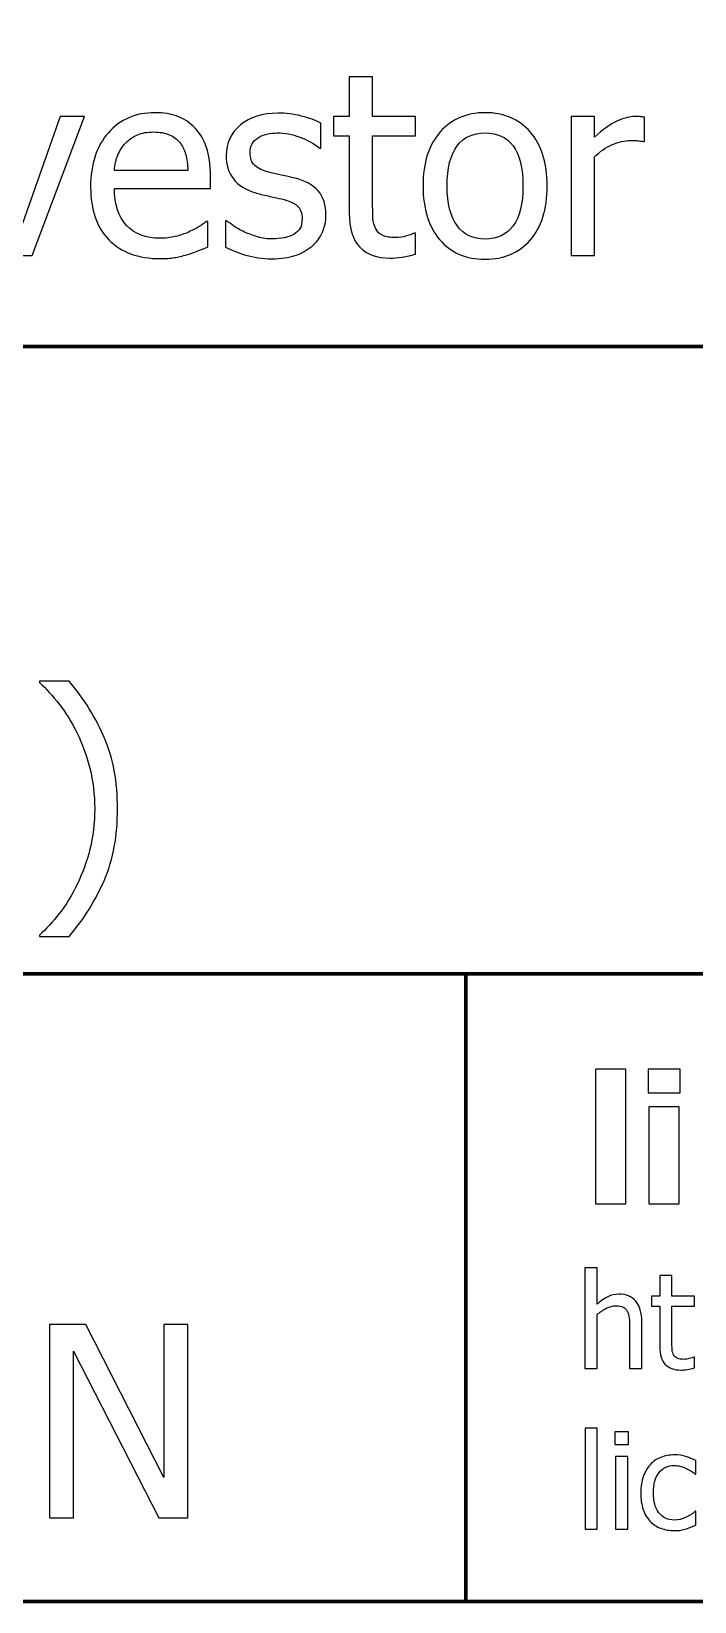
# Model space of a CAD drawing. Header units: centimetres. Extents: x -14.3 to 14.3, y -10 to 9.9.
# Drawn here: x 7.108 to 8.165, y -10 to -7.498 of the extents above; entities that cross this region are included whole.
import ezdxf

# ---------------------------------------------------------------- set-up
doc = ezdxf.new("R2010")
doc.units = ezdxf.units.CM
doc.header["$MEASUREMENT"] = 0
doc.layers.add('Layer 1', color=7, linetype='Continuous')

msp = doc.modelspace()

# ---------------------------------------------------------------- linework, layer by layer
at = {"layer": 'Layer 1', "color": 250, "lineweight": 70}
for points in [[(-14.3, -9), (-14.3, -9), (-14.3, 8.9), (-14.3, 8.9), (-14.3, 8.9), (-14.3, 9.45219), (-13.85219, 9.9), (-13.3, 9.9), (-13.3, 9.9), (-13.3, 9.9), (13.3, 9.9), (13.3, 9.9), (13.3, 9.9), (13.85219, 9.9), (14.3, 9.45219), (14.3, 8.9), (14.3, 8.9), (14.3, 8.9), (14.3, -9), (14.3, -9), (14.3, -9), (14.3, -9.55219), (13.85219, -10), (13.3, -10), (13.3, -10), (13.3, -10), (-13.3, -10), (-13.3, -10), (-13.3, -10), (-13.85219, -10), (-14.3, -9.55219), (-14.3, -9)], [(2.3, -10), (2.3, -10), (2.3, -7), (2.3, -7), (2.3, -7), (2.3, -6.44781), (2.74781, -6), (3.3, -6), (3.3, -6), (3.3, -6), (14.3, -6), (14.3, -6), (14.3, -6), (14.3, -6), (14.3, -7), (14.3, -7), (14.3, -7), (14.3, -7), (14.3, -9), (14.3, -9), (14.3, -9), (14.3, -9.55219), (13.85219, -10), (13.3, -10), (13.3, -10), (13.3, -10), (3.3, -10), (3.3, -10), (3.3, -10), (3.3, -10), (2.3, -10), (2.3, -10)]]:
    msp.add_open_spline(points, degree=3, knots=[0, 0, 0, 0, 0.125, 0.125, 0.125, 0.125, 0.25, 0.25, 0.25, 0.25, 0.375, 0.375, 0.375, 0.375, 0.5, 0.5, 0.5, 0.5, 0.625, 0.625, 0.625, 0.625, 0.75, 0.75, 0.75, 0.75, 0.875, 0.875, 0.875, 0.875, 1, 1, 1, 1], dxfattribs=at)
at = {"layer": 'Layer 1', "color": 250}
for points, knots in [([(7.67871, -7.85939), (7.65836, -7.85939), (7.64253, -7.85364), (7.63117, -7.84208), (7.63117, -7.84208), (7.61981, -7.83052), (7.61413, -7.81226), (7.61413, -7.78731), (7.61413, -7.78731), (7.61413, -7.78731), (7.61413, -7.66472), (7.61413, -7.66472), (7.61413, -7.66472), (7.61413, -7.66472), (7.58898, -7.66472), (7.58898, -7.66472), (7.58898, -7.66472), (7.58898, -7.66472), (7.58898, -7.63382), (7.58898, -7.63382), (7.58898, -7.63382), (7.58898, -7.63382), (7.61413, -7.63382), (7.61413, -7.63382), (7.61413, -7.63382), (7.61413, -7.63382), (7.61413, -7.57027), (7.61413, -7.57027), (7.61413, -7.57027), (7.61413, -7.57027), (7.65139, -7.57027), (7.65139, -7.57027), (7.65139, -7.57027), (7.65139, -7.57027), (7.65139, -7.63382), (7.65139, -7.63382), (7.65139, -7.63382), (7.65139, -7.63382), (7.71988, -7.63382), (7.71988, -7.63382), (7.71988, -7.63382), (7.71988, -7.63382), (7.71988, -7.66472), (7.71988, -7.66472), (7.71988, -7.66472), (7.71988, -7.66472), (7.65139, -7.66472), (7.65139, -7.66472), (7.65139, -7.66472), (7.65139, -7.66472), (7.65139, -7.76987), (7.65139, -7.76987), (7.65139, -7.76987), (7.65139, -7.78109), (7.65159, -7.78974), (7.652, -7.79583), (7.652, -7.79583), (7.65241, -7.80191), (7.65389, -7.80759), (7.65653, -7.81287), (7.65653, -7.81287), (7.65876, -7.81747), (7.66241, -7.82098), (7.66742, -7.82328), (7.66742, -7.82328), (7.67242, -7.82558), (7.67925, -7.82673), (7.68784, -7.82673), (7.68784, -7.82673), (7.69385, -7.82673), (7.69974, -7.82585), (7.70542, -7.82409), (7.70542, -7.82409), (7.71109, -7.82227), (7.71522, -7.82078), (7.71772, -7.81963), (7.71772, -7.81963), (7.71772, -7.81963), (7.71988, -7.81963), (7.71988, -7.81963), (7.71988, -7.81963), (7.71988, -7.81963), (7.71988, -7.85303), (7.71988, -7.85303), (7.71988, -7.85303), (7.71292, -7.85506), (7.70582, -7.85662), (7.69859, -7.8577), (7.69859, -7.8577), (7.69142, -7.85885), (7.68479, -7.85939), (7.67871, -7.85939)], [0, 0, 0, 0, 0.0434783, 0.0434783, 0.0434783, 0.0434783, 0.0869565, 0.0869565, 0.0869565, 0.0869565, 0.1304348, 0.1304348, 0.1304348, 0.1304348, 0.173913, 0.173913, 0.173913, 0.173913, 0.2173913, 0.2173913, 0.2173913, 0.2173913, 0.2608696, 0.2608696, 0.2608696, 0.2608696, 0.3043478, 0.3043478, 0.3043478, 0.3043478, 0.3478261, 0.3478261, 0.3478261, 0.3478261, 0.3913043, 0.3913043, 0.3913043, 0.3913043, 0.4347826, 0.4347826, 0.4347826, 0.4347826, 0.4782609, 0.4782609, 0.4782609, 0.4782609, 0.5217391, 0.5217391, 0.5217391, 0.5217391, 0.5652174, 0.5652174, 0.5652174, 0.5652174, 0.6086957, 0.6086957, 0.6086957, 0.6086957, 0.6521739, 0.6521739, 0.6521739, 0.6521739, 0.6956522, 0.6956522, 0.6956522, 0.6956522, 0.7391304, 0.7391304, 0.7391304, 0.7391304, 0.7826087, 0.7826087, 0.7826087, 0.7826087, 0.826087, 0.826087, 0.826087, 0.826087, 0.8695652, 0.8695652, 0.8695652, 0.8695652, 0.9130435, 0.9130435, 0.9130435, 0.9130435, 0.9565217, 0.9565217, 0.9565217, 0.9565217, 1, 1, 1, 1]), ([(7.31318, -7.8602), (7.27795, -7.8602), (7.25057, -7.85026), (7.2311, -7.83038), (7.2311, -7.83038), (7.21162, -7.8105), (7.20189, -7.78231), (7.20189, -7.74573), (7.20189, -7.74573), (7.20189, -7.70969), (7.21135, -7.68095), (7.23022, -7.65965), (7.23022, -7.65965), (7.24908, -7.63835), (7.27376, -7.62767), (7.30432, -7.62767), (7.30432, -7.62767), (7.31805, -7.62767), (7.33015, -7.62963), (7.34077, -7.63362), (7.34077, -7.63362), (7.35132, -7.63754), (7.36058, -7.64376), (7.36849, -7.65221), (7.36849, -7.65221), (7.3764, -7.66067), (7.38249, -7.67101), (7.38668, -7.68325), (7.38668, -7.68325), (7.39094, -7.69542), (7.39304, -7.71043), (7.39304, -7.72808), (7.39304, -7.72808), (7.39304, -7.72808), (7.39304, -7.7483), (7.39304, -7.7483), (7.39304, -7.7483), (7.39304, -7.7483), (7.23975, -7.7483), (7.23975, -7.7483), (7.23975, -7.7483), (7.23975, -7.77406), (7.24624, -7.79373), (7.25916, -7.80732), (7.25916, -7.80732), (7.27207, -7.82091), (7.28999, -7.82774), (7.31284, -7.82774), (7.31284, -7.82774), (7.32103, -7.82774), (7.329, -7.8268), (7.33685, -7.82497), (7.33685, -7.82497), (7.34469, -7.82315), (7.35179, -7.82071), (7.35815, -7.8178), (7.35815, -7.8178), (7.36491, -7.81476), (7.37059, -7.81185), (7.37518, -7.80901), (7.37518, -7.80901), (7.37978, -7.80617), (7.38364, -7.80347), (7.38668, -7.80097), (7.38668, -7.80097), (7.38668, -7.80097), (7.38884, -7.80097), (7.38884, -7.80097), (7.38884, -7.80097), (7.38884, -7.80097), (7.38884, -7.8416), (7.38884, -7.8416), (7.38884, -7.8416), (7.38452, -7.84329), (7.37911, -7.84546), (7.37262, -7.84803), (7.37262, -7.84803), (7.36612, -7.8506), (7.36031, -7.85263), (7.35517, -7.85405), (7.35517, -7.85405), (7.34794, -7.85601), (7.34138, -7.85756), (7.33549, -7.85864), (7.33549, -7.85864), (7.32961, -7.85966), (7.32217, -7.8602), (7.31318, -7.8602)], [0, 0, 0, 0, 0.0454545, 0.0454545, 0.0454545, 0.0454545, 0.0909091, 0.0909091, 0.0909091, 0.0909091, 0.1363636, 0.1363636, 0.1363636, 0.1363636, 0.1818182, 0.1818182, 0.1818182, 0.1818182, 0.2272727, 0.2272727, 0.2272727, 0.2272727, 0.2727273, 0.2727273, 0.2727273, 0.2727273, 0.3181818, 0.3181818, 0.3181818, 0.3181818, 0.3636364, 0.3636364, 0.3636364, 0.3636364, 0.4090909, 0.4090909, 0.4090909, 0.4090909, 0.4545455, 0.4545455, 0.4545455, 0.4545455, 0.5, 0.5, 0.5, 0.5, 0.5454545, 0.5454545, 0.5454545, 0.5454545, 0.5909091, 0.5909091, 0.5909091, 0.5909091, 0.6363636, 0.6363636, 0.6363636, 0.6363636, 0.6818182, 0.6818182, 0.6818182, 0.6818182, 0.7272727, 0.7272727, 0.7272727, 0.7272727, 0.7727273, 0.7727273, 0.7727273, 0.7727273, 0.8181818, 0.8181818, 0.8181818, 0.8181818, 0.8636364, 0.8636364, 0.8636364, 0.8636364, 0.9090909, 0.9090909, 0.9090909, 0.9090909, 0.9545455, 0.9545455, 0.9545455, 0.9545455, 1, 1, 1, 1]), ([(7.49047, -7.8604), (7.47566, -7.8604), (7.46187, -7.85844), (7.44895, -7.85445), (7.44895, -7.85445), (7.43611, -7.85046), (7.42542, -7.84627), (7.41697, -7.84174), (7.41697, -7.84174), (7.41697, -7.84174), (7.41697, -7.79995), (7.41697, -7.79995), (7.41697, -7.79995), (7.41697, -7.79995), (7.41893, -7.79995), (7.41893, -7.79995), (7.41893, -7.79995), (7.42211, -7.80246), (7.42583, -7.80523), (7.43016, -7.80827), (7.43016, -7.80827), (7.43442, -7.81131), (7.44016, -7.81449), (7.44726, -7.8178), (7.44726, -7.8178), (7.45362, -7.82071), (7.46058, -7.82328), (7.46816, -7.82551), (7.46816, -7.82551), (7.4758, -7.82774), (7.48364, -7.82889), (7.49189, -7.82889), (7.49189, -7.82889), (7.49784, -7.82889), (7.50413, -7.82822), (7.51089, -7.8268), (7.51089, -7.8268), (7.51765, -7.82544), (7.52265, -7.82369), (7.52597, -7.82152), (7.52597, -7.82152), (7.53057, -7.81855), (7.53388, -7.8153), (7.53597, -7.81185), (7.53597, -7.81185), (7.538, -7.80841), (7.53902, -7.80327), (7.53902, -7.79637), (7.53902, -7.79637), (7.53902, -7.78751), (7.53658, -7.78082), (7.53178, -7.77636), (7.53178, -7.77636), (7.52698, -7.77183), (7.51846, -7.76811), (7.50616, -7.76506), (7.50616, -7.76506), (7.50142, -7.76385), (7.4952, -7.7625), (7.48756, -7.76094), (7.48756, -7.76094), (7.47985, -7.75938), (7.47282, -7.75763), (7.46633, -7.7558), (7.46633, -7.7558), (7.44943, -7.75093), (7.43712, -7.74336), (7.42948, -7.73315), (7.42948, -7.73315), (7.42184, -7.72287), (7.41799, -7.7105), (7.41799, -7.69596), (7.41799, -7.69596), (7.41799, -7.67602), (7.42549, -7.65979), (7.44057, -7.64721), (7.44057, -7.64721), (7.45565, -7.6347), (7.47566, -7.62841), (7.50061, -7.62841), (7.50061, -7.62841), (7.51292, -7.62841), (7.52522, -7.6299), (7.53767, -7.63294), (7.53767, -7.63294), (7.55011, -7.63599), (7.56052, -7.63984), (7.56897, -7.64444), (7.56897, -7.64444), (7.56897, -7.64444), (7.56897, -7.68426), (7.56897, -7.68426), (7.56897, -7.68426), (7.56897, -7.68426), (7.56701, -7.68426), (7.56701, -7.68426), (7.56701, -7.68426), (7.55748, -7.67676), (7.54686, -7.67081), (7.53516, -7.66648), (7.53516, -7.66648), (7.52353, -7.66209), (7.5117, -7.65992), (7.4998, -7.65992), (7.4998, -7.65992), (7.48756, -7.65992), (7.47722, -7.66249), (7.46877, -7.66763), (7.46877, -7.66763), (7.46031, -7.67277), (7.45605, -7.68061), (7.45605, -7.69103), (7.45605, -7.69103), (7.45605, -7.70029), (7.45856, -7.70719), (7.46356, -7.71172), (7.46356, -7.71172), (7.46856, -7.71625), (7.47661, -7.72003), (7.4877, -7.72294), (7.4877, -7.72294), (7.49324, -7.72436), (7.49946, -7.72578), (7.50622, -7.7272), (7.50622, -7.7272), (7.51305, -7.72855), (7.52022, -7.73018), (7.52773, -7.732), (7.52773, -7.732), (7.54416, -7.73613), (7.55646, -7.74295), (7.56471, -7.75242), (7.56471, -7.75242), (7.57296, -7.76195), (7.57708, -7.77487), (7.57708, -7.79123), (7.57708, -7.79123), (7.57708, -7.80077), (7.57519, -7.80976), (7.57141, -7.81828), (7.57141, -7.81828), (7.56769, -7.8268), (7.56214, -7.8341), (7.55491, -7.84018), (7.55491, -7.84018), (7.547, -7.84681), (7.538, -7.85181), (7.52806, -7.85526), (7.52806, -7.85526), (7.51806, -7.85871), (7.50555, -7.8604), (7.49047, -7.8604)], [0, 0, 0, 0, 0.0263158, 0.0263158, 0.0263158, 0.0263158, 0.0526316, 0.0526316, 0.0526316, 0.0526316, 0.0789474, 0.0789474, 0.0789474, 0.0789474, 0.1052632, 0.1052632, 0.1052632, 0.1052632, 0.1315789, 0.1315789, 0.1315789, 0.1315789, 0.1578947, 0.1578947, 0.1578947, 0.1578947, 0.1842105, 0.1842105, 0.1842105, 0.1842105, 0.2105263, 0.2105263, 0.2105263, 0.2105263, 0.2368421, 0.2368421, 0.2368421, 0.2368421, 0.2631579, 0.2631579, 0.2631579, 0.2631579, 0.2894737, 0.2894737, 0.2894737, 0.2894737, 0.3157895, 0.3157895, 0.3157895, 0.3157895, 0.3421053, 0.3421053, 0.3421053, 0.3421053, 0.3684211, 0.3684211, 0.3684211, 0.3684211, 0.3947368, 0.3947368, 0.3947368, 0.3947368, 0.4210526, 0.4210526, 0.4210526, 0.4210526, 0.4473684, 0.4473684, 0.4473684, 0.4473684, 0.4736842, 0.4736842, 0.4736842, 0.4736842, 0.5, 0.5, 0.5, 0.5, 0.5263158, 0.5263158, 0.5263158, 0.5263158, 0.5526316, 0.5526316, 0.5526316, 0.5526316, 0.5789474, 0.5789474, 0.5789474, 0.5789474, 0.6052632, 0.6052632, 0.6052632, 0.6052632, 0.6315789, 0.6315789, 0.6315789, 0.6315789, 0.6578947, 0.6578947, 0.6578947, 0.6578947, 0.6842105, 0.6842105, 0.6842105, 0.6842105, 0.7105263, 0.7105263, 0.7105263, 0.7105263, 0.7368421, 0.7368421, 0.7368421, 0.7368421, 0.7631579, 0.7631579, 0.7631579, 0.7631579, 0.7894737, 0.7894737, 0.7894737, 0.7894737, 0.8157895, 0.8157895, 0.8157895, 0.8157895, 0.8421053, 0.8421053, 0.8421053, 0.8421053, 0.8684211, 0.8684211, 0.8684211, 0.8684211, 0.8947368, 0.8947368, 0.8947368, 0.8947368, 0.9210526, 0.9210526, 0.9210526, 0.9210526, 0.9473684, 0.9473684, 0.9473684, 0.9473684, 0.9736842, 0.9736842, 0.9736842, 0.9736842, 1, 1, 1, 1]), ([(7.92949, -7.74451), (7.92949, -7.78177), (7.9205, -7.81057), (7.90258, -7.83079), (7.90258, -7.83079), (7.88459, -7.85107), (7.86066, -7.86121), (7.83084, -7.86121), (7.83084, -7.86121), (7.80007, -7.86121), (7.77587, -7.85073), (7.75822, -7.82984), (7.75822, -7.82984), (7.74057, -7.80888), (7.73178, -7.78048), (7.73178, -7.74451), (7.73178, -7.74451), (7.73178, -7.70759), (7.74084, -7.67886), (7.75903, -7.65837), (7.75903, -7.65837), (7.77715, -7.63788), (7.80109, -7.62767), (7.83084, -7.62767), (7.83084, -7.62767), (7.86066, -7.62767), (7.88459, -7.63788), (7.90258, -7.6583), (7.90258, -7.6583), (7.9205, -7.67865), (7.92949, -7.70746), (7.92949, -7.74451)], [0, 0, 0, 0, 0.125, 0.125, 0.125, 0.125, 0.25, 0.25, 0.25, 0.25, 0.375, 0.375, 0.375, 0.375, 0.5, 0.5, 0.5, 0.5, 0.625, 0.625, 0.625, 0.625, 0.75, 0.75, 0.75, 0.75, 0.875, 0.875, 0.875, 0.875, 1, 1, 1, 1]), ([(7.19216, -7.63382), (7.19216, -7.63382), (7.10879, -7.85506), (7.10879, -7.85506), (7.10879, -7.85506), (7.10879, -7.85506), (7.07532, -7.85506), (7.07532, -7.85506), (7.07532, -7.85506), (7.07532, -7.85506), (6.99256, -7.63382), (6.99256, -7.63382), (6.99256, -7.63382), (6.99256, -7.63382), (7.03279, -7.63382), (7.03279, -7.63382), (7.03279, -7.63382), (7.03279, -7.63382), (7.09337, -7.80428), (7.09337, -7.80428), (7.09337, -7.80428), (7.09337, -7.80428), (7.15335, -7.63382), (7.15335, -7.63382), (7.15335, -7.63382), (7.15335, -7.63382), (7.19216, -7.63382), (7.19216, -7.63382)], [0, 0, 0, 0, 0.1428571, 0.1428571, 0.1428571, 0.1428571, 0.2857143, 0.2857143, 0.2857143, 0.2857143, 0.4285714, 0.4285714, 0.4285714, 0.4285714, 0.5714286, 0.5714286, 0.5714286, 0.5714286, 0.7142857, 0.7142857, 0.7142857, 0.7142857, 0.8571429, 0.8571429, 0.8571429, 0.8571429, 1, 1, 1, 1]), ([(8.085, -7.67378), (8.085, -7.67378), (8.08304, -7.67378), (8.08304, -7.67378), (8.08304, -7.67378), (8.08027, -7.67297), (8.07729, -7.6725), (8.07418, -7.6723), (8.07418, -7.6723), (8.07107, -7.67209), (8.06736, -7.67203), (8.06303, -7.67203), (8.06303, -7.67203), (8.05295, -7.67203), (8.04301, -7.67419), (8.03307, -7.67858), (8.03307, -7.67858), (8.0232, -7.68291), (8.0138, -7.6894), (8.00495, -7.69799), (8.00495, -7.69799), (8.00495, -7.69799), (8.00495, -7.85506), (8.00495, -7.85506), (8.00495, -7.85506), (8.00495, -7.85506), (7.96769, -7.85506), (7.96769, -7.85506), (7.96769, -7.85506), (7.96769, -7.85506), (7.96769, -7.63382), (7.96769, -7.63382), (7.96769, -7.63382), (7.96769, -7.63382), (8.00495, -7.63382), (8.00495, -7.63382), (8.00495, -7.63382), (8.00495, -7.63382), (8.00495, -7.66668), (8.00495, -7.66668), (8.00495, -7.66668), (8.01854, -7.65472), (8.03044, -7.6462), (8.04051, -7.64126), (8.04051, -7.64126), (8.05065, -7.63633), (8.06046, -7.63382), (8.06992, -7.63382), (8.06992, -7.63382), (8.07378, -7.63382), (8.07662, -7.63389), (8.07858, -7.63409), (8.07858, -7.63409), (8.08047, -7.6343), (8.08264, -7.63464), (8.085, -7.63504), (8.085, -7.63504), (8.085, -7.63504), (8.085, -7.67378), (8.085, -7.67378)], [0, 0, 0, 0, 0.0666667, 0.0666667, 0.0666667, 0.0666667, 0.1333333, 0.1333333, 0.1333333, 0.1333333, 0.2, 0.2, 0.2, 0.2, 0.2666667, 0.2666667, 0.2666667, 0.2666667, 0.3333333, 0.3333333, 0.3333333, 0.3333333, 0.4, 0.4, 0.4, 0.4, 0.4666667, 0.4666667, 0.4666667, 0.4666667, 0.5333333, 0.5333333, 0.5333333, 0.5333333, 0.6, 0.6, 0.6, 0.6, 0.6666667, 0.6666667, 0.6666667, 0.6666667, 0.7333333, 0.7333333, 0.7333333, 0.7333333, 0.8, 0.8, 0.8, 0.8, 0.8666667, 0.8666667, 0.8666667, 0.8666667, 0.9333333, 0.9333333, 0.9333333, 0.9333333, 1, 1, 1, 1]), ([(7.35679, -7.71976), (7.35652, -7.70976), (7.35537, -7.7011), (7.35321, -7.6938), (7.35321, -7.6938), (7.35111, -7.68656), (7.34807, -7.68041), (7.34415, -7.67541), (7.34415, -7.67541), (7.33975, -7.66986), (7.33421, -7.6656), (7.32738, -7.6627), (7.32738, -7.6627), (7.32055, -7.65979), (7.31217, -7.65837), (7.30216, -7.65837), (7.30216, -7.65837), (7.29222, -7.65837), (7.28384, -7.65986), (7.27687, -7.66283), (7.27687, -7.66283), (7.26998, -7.66581), (7.26362, -7.67013), (7.25794, -7.67581), (7.25794, -7.67581), (7.2524, -7.68163), (7.2482, -7.68805), (7.2453, -7.69508), (7.2453, -7.69508), (7.24239, -7.70218), (7.24056, -7.71036), (7.23975, -7.71976), (7.23975, -7.71976), (7.23975, -7.71976), (7.35679, -7.71976), (7.35679, -7.71976)], [0, 0, 0, 0, 0.1111111, 0.1111111, 0.1111111, 0.1111111, 0.2222222, 0.2222222, 0.2222222, 0.2222222, 0.3333333, 0.3333333, 0.3333333, 0.3333333, 0.4444444, 0.4444444, 0.4444444, 0.4444444, 0.5555556, 0.5555556, 0.5555556, 0.5555556, 0.6666667, 0.6666667, 0.6666667, 0.6666667, 0.7777778, 0.7777778, 0.7777778, 0.7777778, 0.8888889, 0.8888889, 0.8888889, 0.8888889, 1, 1, 1, 1]), ([(7.89108, -7.74451), (7.89108, -7.71591), (7.88588, -7.69461), (7.8754, -7.68068), (7.8754, -7.68068), (7.86498, -7.66675), (7.85011, -7.65979), (7.83084, -7.65979), (7.83084, -7.65979), (7.81143, -7.65979), (7.79642, -7.66675), (7.78594, -7.68068), (7.78594, -7.68068), (7.77546, -7.69461), (7.77019, -7.71591), (7.77019, -7.74451), (7.77019, -7.74451), (7.77019, -7.77223), (7.77546, -7.79326), (7.78594, -7.80759), (7.78594, -7.80759), (7.79642, -7.82193), (7.81143, -7.8291), (7.83084, -7.8291), (7.83084, -7.8291), (7.84997, -7.8291), (7.86485, -7.82206), (7.87533, -7.808), (7.87533, -7.808), (7.88581, -7.79394), (7.89108, -7.77277), (7.89108, -7.74451)], [0, 0, 0, 0, 0.125, 0.125, 0.125, 0.125, 0.25, 0.25, 0.25, 0.25, 0.375, 0.375, 0.375, 0.375, 0.5, 0.5, 0.5, 0.5, 0.625, 0.625, 0.625, 0.625, 0.75, 0.75, 0.75, 0.75, 0.875, 0.875, 0.875, 0.875, 1, 1, 1, 1]), ([(7.24479, -8.73681), (7.24479, -8.77943), (7.23795, -8.81682), (7.22433, -8.84906), (7.22433, -8.84906), (7.21071, -8.88131), (7.1918, -8.91172), (7.16767, -8.94022), (7.16767, -8.94022), (7.16767, -8.94022), (7.12033, -8.94022), (7.12033, -8.94022), (7.12033, -8.94022), (7.12033, -8.94022), (7.12033, -8.93817), (7.12033, -8.93817), (7.12033, -8.93817), (7.13091, -8.92865), (7.14164, -8.91694), (7.15236, -8.90311), (7.15236, -8.90311), (7.16309, -8.88928), (7.17247, -8.87397), (7.18051, -8.85732), (7.18051, -8.85732), (7.18905, -8.83954), (7.19582, -8.82077), (7.20083, -8.80101), (7.20083, -8.80101), (7.20584, -8.78119), (7.20838, -8.75981), (7.20838, -8.73681), (7.20838, -8.73681), (7.20838, -8.71409), (7.20584, -8.69257), (7.20076, -8.67232), (7.20076, -8.67232), (7.19561, -8.65207), (7.18891, -8.63338), (7.18051, -8.6163), (7.18051, -8.6163), (7.17205, -8.59923), (7.16259, -8.58385), (7.15194, -8.57023), (7.15194, -8.57023), (7.14136, -8.55654), (7.13077, -8.54497), (7.12033, -8.53545), (7.12033, -8.53545), (7.12033, -8.53545), (7.12033, -8.5334), (7.12033, -8.5334), (7.12033, -8.5334), (7.12033, -8.5334), (7.16767, -8.5334), (7.16767, -8.5334), (7.16767, -8.5334), (7.19166, -8.5619), (7.2105, -8.59224), (7.22419, -8.62435), (7.22419, -8.62435), (7.23795, -8.65645), (7.24479, -8.69398), (7.24479, -8.73681)], [0, 0, 0, 0, 0.0625, 0.0625, 0.0625, 0.0625, 0.125, 0.125, 0.125, 0.125, 0.1875, 0.1875, 0.1875, 0.1875, 0.25, 0.25, 0.25, 0.25, 0.3125, 0.3125, 0.3125, 0.3125, 0.375, 0.375, 0.375, 0.375, 0.4375, 0.4375, 0.4375, 0.4375, 0.5, 0.5, 0.5, 0.5, 0.5625, 0.5625, 0.5625, 0.5625, 0.625, 0.625, 0.625, 0.625, 0.6875, 0.6875, 0.6875, 0.6875, 0.75, 0.75, 0.75, 0.75, 0.8125, 0.8125, 0.8125, 0.8125, 0.875, 0.875, 0.875, 0.875, 0.9375, 0.9375, 0.9375, 0.9375, 1, 1, 1, 1]), ([(8.05485, -9.36634), (8.05485, -9.36634), (8.00664, -9.36634), (8.00664, -9.36634), (8.00664, -9.36634), (8.00664, -9.36634), (8.00664, -9.1519), (8.00664, -9.1519), (8.00664, -9.1519), (8.00664, -9.1519), (8.05485, -9.1519), (8.05485, -9.1519), (8.05485, -9.1519), (8.05485, -9.1519), (8.05485, -9.36634), (8.05485, -9.36634)], [0, 0, 0, 0, 0.25, 0.25, 0.25, 0.25, 0.5, 0.5, 0.5, 0.5, 0.75, 0.75, 0.75, 0.75, 1, 1, 1, 1]), ([(8.14144, -9.18953), (8.14144, -9.18953), (8.09045, -9.18953), (8.09045, -9.18953), (8.09045, -9.18953), (8.09045, -9.18953), (8.09045, -9.1519), (8.09045, -9.1519), (8.09045, -9.1519), (8.09045, -9.1519), (8.14144, -9.1519), (8.14144, -9.1519), (8.14144, -9.1519), (8.14144, -9.1519), (8.14144, -9.18953), (8.14144, -9.18953)], [0, 0, 0, 0, 0.25, 0.25, 0.25, 0.25, 0.5, 0.5, 0.5, 0.5, 0.75, 0.75, 0.75, 0.75, 1, 1, 1, 1]), ([(8.14003, -9.36634), (8.14003, -9.36634), (8.09182, -9.36634), (8.09182, -9.36634), (8.09182, -9.36634), (8.09182, -9.36634), (8.09182, -9.21159), (8.09182, -9.21159), (8.09182, -9.21159), (8.09182, -9.21159), (8.14003, -9.21159), (8.14003, -9.21159), (8.14003, -9.21159), (8.14003, -9.21159), (8.14003, -9.36634), (8.14003, -9.36634)], [0, 0, 0, 0, 0.25, 0.25, 0.25, 0.25, 0.5, 0.5, 0.5, 0.5, 0.75, 0.75, 0.75, 0.75, 1, 1, 1, 1]), ([(8.08046, -9.62884), (8.08046, -9.62884), (8.06102, -9.62884), (8.06102, -9.62884), (8.06102, -9.62884), (8.06102, -9.62884), (8.06102, -9.56312), (8.06102, -9.56312), (8.06102, -9.56312), (8.06102, -9.55779), (8.06078, -9.55285), (8.06025, -9.54826), (8.06025, -9.54826), (8.05972, -9.54368), (8.05877, -9.54001), (8.05732, -9.53726), (8.05732, -9.53726), (8.05573, -9.53436), (8.05351, -9.53221), (8.05069, -9.5308), (8.05069, -9.5308), (8.04786, -9.52939), (8.04398, -9.52868), (8.03912, -9.52868), (8.03912, -9.52868), (8.03428, -9.52868), (8.02931, -9.52999), (8.02416, -9.53257), (8.02416, -9.53257), (8.01904, -9.53514), (8.01403, -9.53849), (8.00913, -9.54266), (8.00913, -9.54266), (8.00913, -9.54266), (8.00913, -9.62884), (8.00913, -9.62884), (8.00913, -9.62884), (8.00913, -9.62884), (7.98969, -9.62884), (7.98969, -9.62884), (7.98969, -9.62884), (7.98969, -9.62884), (7.98969, -9.46801), (7.98969, -9.46801), (7.98969, -9.46801), (7.98969, -9.46801), (8.00913, -9.46801), (8.00913, -9.46801), (8.00913, -9.46801), (8.00913, -9.46801), (8.00913, -9.52622), (8.00913, -9.52622), (8.00913, -9.52622), (8.01491, -9.52106), (8.02063, -9.51708), (8.02627, -9.51433), (8.02627, -9.51433), (8.03195, -9.51157), (8.03792, -9.5102), (8.04416, -9.5102), (8.04416, -9.5102), (8.05556, -9.5102), (8.06445, -9.51394), (8.07083, -9.52142), (8.07083, -9.52142), (8.07725, -9.5289), (8.08046, -9.53973), (8.08046, -9.55391), (8.08046, -9.55391), (8.08046, -9.55391), (8.08046, -9.62884), (8.08046, -9.62884)], [0, 0, 0, 0, 0.0555556, 0.0555556, 0.0555556, 0.0555556, 0.1111111, 0.1111111, 0.1111111, 0.1111111, 0.1666667, 0.1666667, 0.1666667, 0.1666667, 0.2222222, 0.2222222, 0.2222222, 0.2222222, 0.2777778, 0.2777778, 0.2777778, 0.2777778, 0.3333333, 0.3333333, 0.3333333, 0.3333333, 0.3888889, 0.3888889, 0.3888889, 0.3888889, 0.4444444, 0.4444444, 0.4444444, 0.4444444, 0.5, 0.5, 0.5, 0.5, 0.5555556, 0.5555556, 0.5555556, 0.5555556, 0.6111111, 0.6111111, 0.6111111, 0.6111111, 0.6666667, 0.6666667, 0.6666667, 0.6666667, 0.7222222, 0.7222222, 0.7222222, 0.7222222, 0.7777778, 0.7777778, 0.7777778, 0.7777778, 0.8333333, 0.8333333, 0.8333333, 0.8333333, 0.8888889, 0.8888889, 0.8888889, 0.8888889, 0.9444444, 0.9444444, 0.9444444, 0.9444444, 1, 1, 1, 1]), ([(8.14269, -9.6311), (8.13207, -9.6311), (8.12382, -9.6281), (8.11789, -9.62207), (8.11789, -9.62207), (8.11196, -9.61603), (8.109, -9.60651), (8.109, -9.59349), (8.109, -9.59349), (8.109, -9.59349), (8.109, -9.52953), (8.109, -9.52953), (8.109, -9.52953), (8.109, -9.52953), (8.09588, -9.52953), (8.09588, -9.52953), (8.09588, -9.52953), (8.09588, -9.52953), (8.09588, -9.51341), (8.09588, -9.51341), (8.09588, -9.51341), (8.09588, -9.51341), (8.109, -9.51341), (8.109, -9.51341), (8.109, -9.51341), (8.109, -9.51341), (8.109, -9.48025), (8.109, -9.48025), (8.109, -9.48025), (8.109, -9.48025), (8.12844, -9.48025), (8.12844, -9.48025), (8.12844, -9.48025), (8.12844, -9.48025), (8.12844, -9.51341), (8.12844, -9.51341), (8.12844, -9.51341), (8.12844, -9.51341), (8.16418, -9.51341), (8.16418, -9.51341), (8.16418, -9.51341), (8.16418, -9.51341), (8.16418, -9.52953), (8.16418, -9.52953), (8.16418, -9.52953), (8.16418, -9.52953), (8.12844, -9.52953), (8.12844, -9.52953), (8.12844, -9.52953), (8.12844, -9.52953), (8.12844, -9.58439), (8.12844, -9.58439), (8.12844, -9.58439), (8.12844, -9.59025), (8.12854, -9.59476), (8.12876, -9.59794), (8.12876, -9.59794), (8.12897, -9.60111), (8.12974, -9.60407), (8.13112, -9.60683), (8.13112, -9.60683), (8.13228, -9.60923), (8.13419, -9.61106), (8.1368, -9.61226), (8.1368, -9.61226), (8.13941, -9.61346), (8.14297, -9.61406), (8.14745, -9.61406), (8.14745, -9.61406), (8.15059, -9.61406), (8.15366, -9.6136), (8.15663, -9.61268), (8.15663, -9.61268), (8.15959, -9.61173), (8.16174, -9.61095), (8.16305, -9.61035), (8.16305, -9.61035), (8.16305, -9.61035), (8.16418, -9.61035), (8.16418, -9.61035), (8.16418, -9.61035), (8.16418, -9.61035), (8.16418, -9.62778), (8.16418, -9.62778), (8.16418, -9.62778), (8.16054, -9.62884), (8.15684, -9.62965), (8.15306, -9.63022), (8.15306, -9.63022), (8.14932, -9.63082), (8.14587, -9.6311), (8.14269, -9.6311)], [0, 0, 0, 0, 0.0434783, 0.0434783, 0.0434783, 0.0434783, 0.0869565, 0.0869565, 0.0869565, 0.0869565, 0.1304348, 0.1304348, 0.1304348, 0.1304348, 0.173913, 0.173913, 0.173913, 0.173913, 0.2173913, 0.2173913, 0.2173913, 0.2173913, 0.2608696, 0.2608696, 0.2608696, 0.2608696, 0.3043478, 0.3043478, 0.3043478, 0.3043478, 0.3478261, 0.3478261, 0.3478261, 0.3478261, 0.3913043, 0.3913043, 0.3913043, 0.3913043, 0.4347826, 0.4347826, 0.4347826, 0.4347826, 0.4782609, 0.4782609, 0.4782609, 0.4782609, 0.5217391, 0.5217391, 0.5217391, 0.5217391, 0.5652174, 0.5652174, 0.5652174, 0.5652174, 0.6086957, 0.6086957, 0.6086957, 0.6086957, 0.6521739, 0.6521739, 0.6521739, 0.6521739, 0.6956522, 0.6956522, 0.6956522, 0.6956522, 0.7391304, 0.7391304, 0.7391304, 0.7391304, 0.7826087, 0.7826087, 0.7826087, 0.7826087, 0.826087, 0.826087, 0.826087, 0.826087, 0.8695652, 0.8695652, 0.8695652, 0.8695652, 0.9130435, 0.9130435, 0.9130435, 0.9130435, 0.9565217, 0.9565217, 0.9565217, 0.9565217, 1, 1, 1, 1]), ([(7.35664, -9.86634), (7.35664, -9.86634), (7.31078, -9.86634), (7.31078, -9.86634), (7.31078, -9.86634), (7.31078, -9.86634), (7.17468, -9.60098), (7.17468, -9.60098), (7.17468, -9.60098), (7.17468, -9.60098), (7.17468, -9.86634), (7.17468, -9.86634), (7.17468, -9.86634), (7.17468, -9.86634), (7.13644, -9.86634), (7.13644, -9.86634), (7.13644, -9.86634), (7.13644, -9.86634), (7.13644, -9.55858), (7.13644, -9.55858), (7.13644, -9.55858), (7.13644, -9.55858), (7.1945, -9.55858), (7.1945, -9.55858), (7.1945, -9.55858), (7.1945, -9.55858), (7.3184, -9.80228), (7.3184, -9.80228), (7.3184, -9.80228), (7.3184, -9.80228), (7.3184, -9.55858), (7.3184, -9.55858), (7.3184, -9.55858), (7.3184, -9.55858), (7.35664, -9.55858), (7.35664, -9.55858), (7.35664, -9.55858), (7.35664, -9.55858), (7.35664, -9.86634), (7.35664, -9.86634)], [0, 0, 0, 0, 0.1, 0.1, 0.1, 0.1, 0.2, 0.2, 0.2, 0.2, 0.3, 0.3, 0.3, 0.3, 0.4, 0.4, 0.4, 0.4, 0.5, 0.5, 0.5, 0.5, 0.6, 0.6, 0.6, 0.6, 0.7, 0.7, 0.7, 0.7, 0.8, 0.8, 0.8, 0.8, 0.9, 0.9, 0.9, 0.9, 1, 1, 1, 1]), ([(8.00955, -9.88433), (8.00955, -9.88433), (7.99011, -9.88433), (7.99011, -9.88433), (7.99011, -9.88433), (7.99011, -9.88433), (7.99011, -9.7235), (7.99011, -9.7235), (7.99011, -9.7235), (7.99011, -9.7235), (8.00955, -9.7235), (8.00955, -9.7235), (8.00955, -9.7235), (8.00955, -9.7235), (8.00955, -9.88433), (8.00955, -9.88433)], [0, 0, 0, 0, 0.25, 0.25, 0.25, 0.25, 0.5, 0.5, 0.5, 0.5, 0.75, 0.75, 0.75, 0.75, 1, 1, 1, 1]), ([(8.05947, -9.74953), (8.05947, -9.74953), (8.03735, -9.74953), (8.03735, -9.74953), (8.03735, -9.74953), (8.03735, -9.74953), (8.03735, -9.72939), (8.03735, -9.72939), (8.03735, -9.72939), (8.03735, -9.72939), (8.05947, -9.72939), (8.05947, -9.72939), (8.05947, -9.72939), (8.05947, -9.72939), (8.05947, -9.74953), (8.05947, -9.74953)], [0, 0, 0, 0, 0.25, 0.25, 0.25, 0.25, 0.5, 0.5, 0.5, 0.5, 0.75, 0.75, 0.75, 0.75, 1, 1, 1, 1]), ([(8.05813, -9.88433), (8.05813, -9.88433), (8.03869, -9.88433), (8.03869, -9.88433), (8.03869, -9.88433), (8.03869, -9.88433), (8.03869, -9.7689), (8.03869, -9.7689), (8.03869, -9.7689), (8.03869, -9.7689), (8.05813, -9.7689), (8.05813, -9.7689), (8.05813, -9.7689), (8.05813, -9.7689), (8.05813, -9.88433), (8.05813, -9.88433)], [0, 0, 0, 0, 0.25, 0.25, 0.25, 0.25, 0.5, 0.5, 0.5, 0.5, 0.75, 0.75, 0.75, 0.75, 1, 1, 1, 1]), ([(8.13254, -9.88691), (8.12464, -9.88691), (8.11737, -9.88567), (8.11074, -9.88324), (8.11074, -9.88324), (8.10414, -9.8808), (8.09846, -9.8771), (8.0937, -9.87212), (8.0937, -9.87212), (8.08893, -9.86715), (8.08526, -9.86091), (8.08262, -9.85336), (8.08262, -9.85336), (8.08001, -9.84581), (8.0787, -9.83695), (8.0787, -9.82676), (8.0787, -9.82676), (8.0787, -9.81663), (8.08008, -9.80788), (8.0828, -9.80051), (8.0828, -9.80051), (8.08551, -9.79314), (8.08915, -9.78693), (8.0937, -9.78188), (8.0937, -9.78188), (8.09825, -9.77687), (8.10389, -9.77299), (8.1107, -9.77028), (8.1107, -9.77028), (8.11747, -9.76756), (8.12478, -9.76618), (8.13254, -9.76618), (8.13254, -9.76618), (8.13889, -9.76618), (8.14499, -9.76706), (8.15088, -9.76886), (8.15088, -9.76886), (8.15677, -9.77066), (8.16203, -9.77274), (8.16665, -9.77507), (8.16665, -9.77507), (8.16665, -9.77507), (8.16665, -9.79688), (8.16665, -9.79688), (8.16665, -9.79688), (8.16665, -9.79688), (8.16552, -9.79688), (8.16552, -9.79688), (8.16552, -9.79688), (8.16415, -9.79571), (8.16235, -9.79437), (8.1602, -9.79285), (8.1602, -9.79285), (8.15801, -9.79134), (8.1554, -9.78978), (8.15229, -9.7882), (8.15229, -9.7882), (8.14961, -9.78682), (8.14644, -9.78562), (8.14277, -9.7846), (8.14277, -9.7846), (8.13913, -9.78358), (8.13561, -9.78305), (8.13222, -9.78305), (8.13222, -9.78305), (8.12217, -9.78305), (8.11409, -9.78686), (8.10798, -9.79448), (8.10798, -9.79448), (8.10188, -9.80206), (8.09885, -9.81282), (8.09885, -9.82676), (8.09885, -9.82676), (8.09885, -9.84037), (8.10181, -9.85103), (8.1077, -9.85861), (8.1077, -9.85861), (8.11359, -9.86623), (8.12174, -9.87004), (8.13222, -9.87004), (8.13222, -9.87004), (8.13857, -9.87004), (8.1446, -9.86874), (8.15032, -9.86613), (8.15032, -9.86613), (8.15603, -9.86352), (8.16111, -9.86013), (8.16552, -9.856), (8.16552, -9.856), (8.16552, -9.856), (8.16665, -9.856), (8.16665, -9.856), (8.16665, -9.856), (8.16665, -9.856), (8.16665, -9.8778), (8.16665, -9.8778), (8.16665, -9.8778), (8.16471, -9.87872), (8.16231, -9.87978), (8.15942, -9.88105), (8.15942, -9.88105), (8.15653, -9.88235), (8.15392, -9.88327), (8.15155, -9.88391), (8.15155, -9.88391), (8.14827, -9.88486), (8.14531, -9.8856), (8.14266, -9.88613), (8.14266, -9.88613), (8.14005, -9.88666), (8.13667, -9.88691), (8.13254, -9.88691)], [0, 0, 0, 0, 0.0357143, 0.0357143, 0.0357143, 0.0357143, 0.0714286, 0.0714286, 0.0714286, 0.0714286, 0.1071429, 0.1071429, 0.1071429, 0.1071429, 0.1428571, 0.1428571, 0.1428571, 0.1428571, 0.1785714, 0.1785714, 0.1785714, 0.1785714, 0.2142857, 0.2142857, 0.2142857, 0.2142857, 0.25, 0.25, 0.25, 0.25, 0.2857143, 0.2857143, 0.2857143, 0.2857143, 0.3214286, 0.3214286, 0.3214286, 0.3214286, 0.3571429, 0.3571429, 0.3571429, 0.3571429, 0.3928571, 0.3928571, 0.3928571, 0.3928571, 0.4285714, 0.4285714, 0.4285714, 0.4285714, 0.4642857, 0.4642857, 0.4642857, 0.4642857, 0.5, 0.5, 0.5, 0.5, 0.5357143, 0.5357143, 0.5357143, 0.5357143, 0.5714286, 0.5714286, 0.5714286, 0.5714286, 0.6071429, 0.6071429, 0.6071429, 0.6071429, 0.6428571, 0.6428571, 0.6428571, 0.6428571, 0.6785714, 0.6785714, 0.6785714, 0.6785714, 0.7142857, 0.7142857, 0.7142857, 0.7142857, 0.75, 0.75, 0.75, 0.75, 0.7857143, 0.7857143, 0.7857143, 0.7857143, 0.8214286, 0.8214286, 0.8214286, 0.8214286, 0.8571429, 0.8571429, 0.8571429, 0.8571429, 0.8928571, 0.8928571, 0.8928571, 0.8928571, 0.9285714, 0.9285714, 0.9285714, 0.9285714, 0.9642857, 0.9642857, 0.9642857, 0.9642857, 1, 1, 1, 1])]:
    msp.add_open_spline(points, degree=3, knots=knots, dxfattribs=at)
at = {"layer": 'Layer 1', "color": 250, "lineweight": 70}
for points in [[(12.3, -8), (12.3, -8), (2.3, -8), (2.3, -8)], [(14.3, -9), (14.3, -9), (2.3, -9), (2.3, -9)], [(7.8, -9), (7.8, -9), (7.8, -10), (7.8, -10)]]:
    msp.add_open_spline(points, degree=3, dxfattribs=at)

doc.saveas('drawing.dxf')
